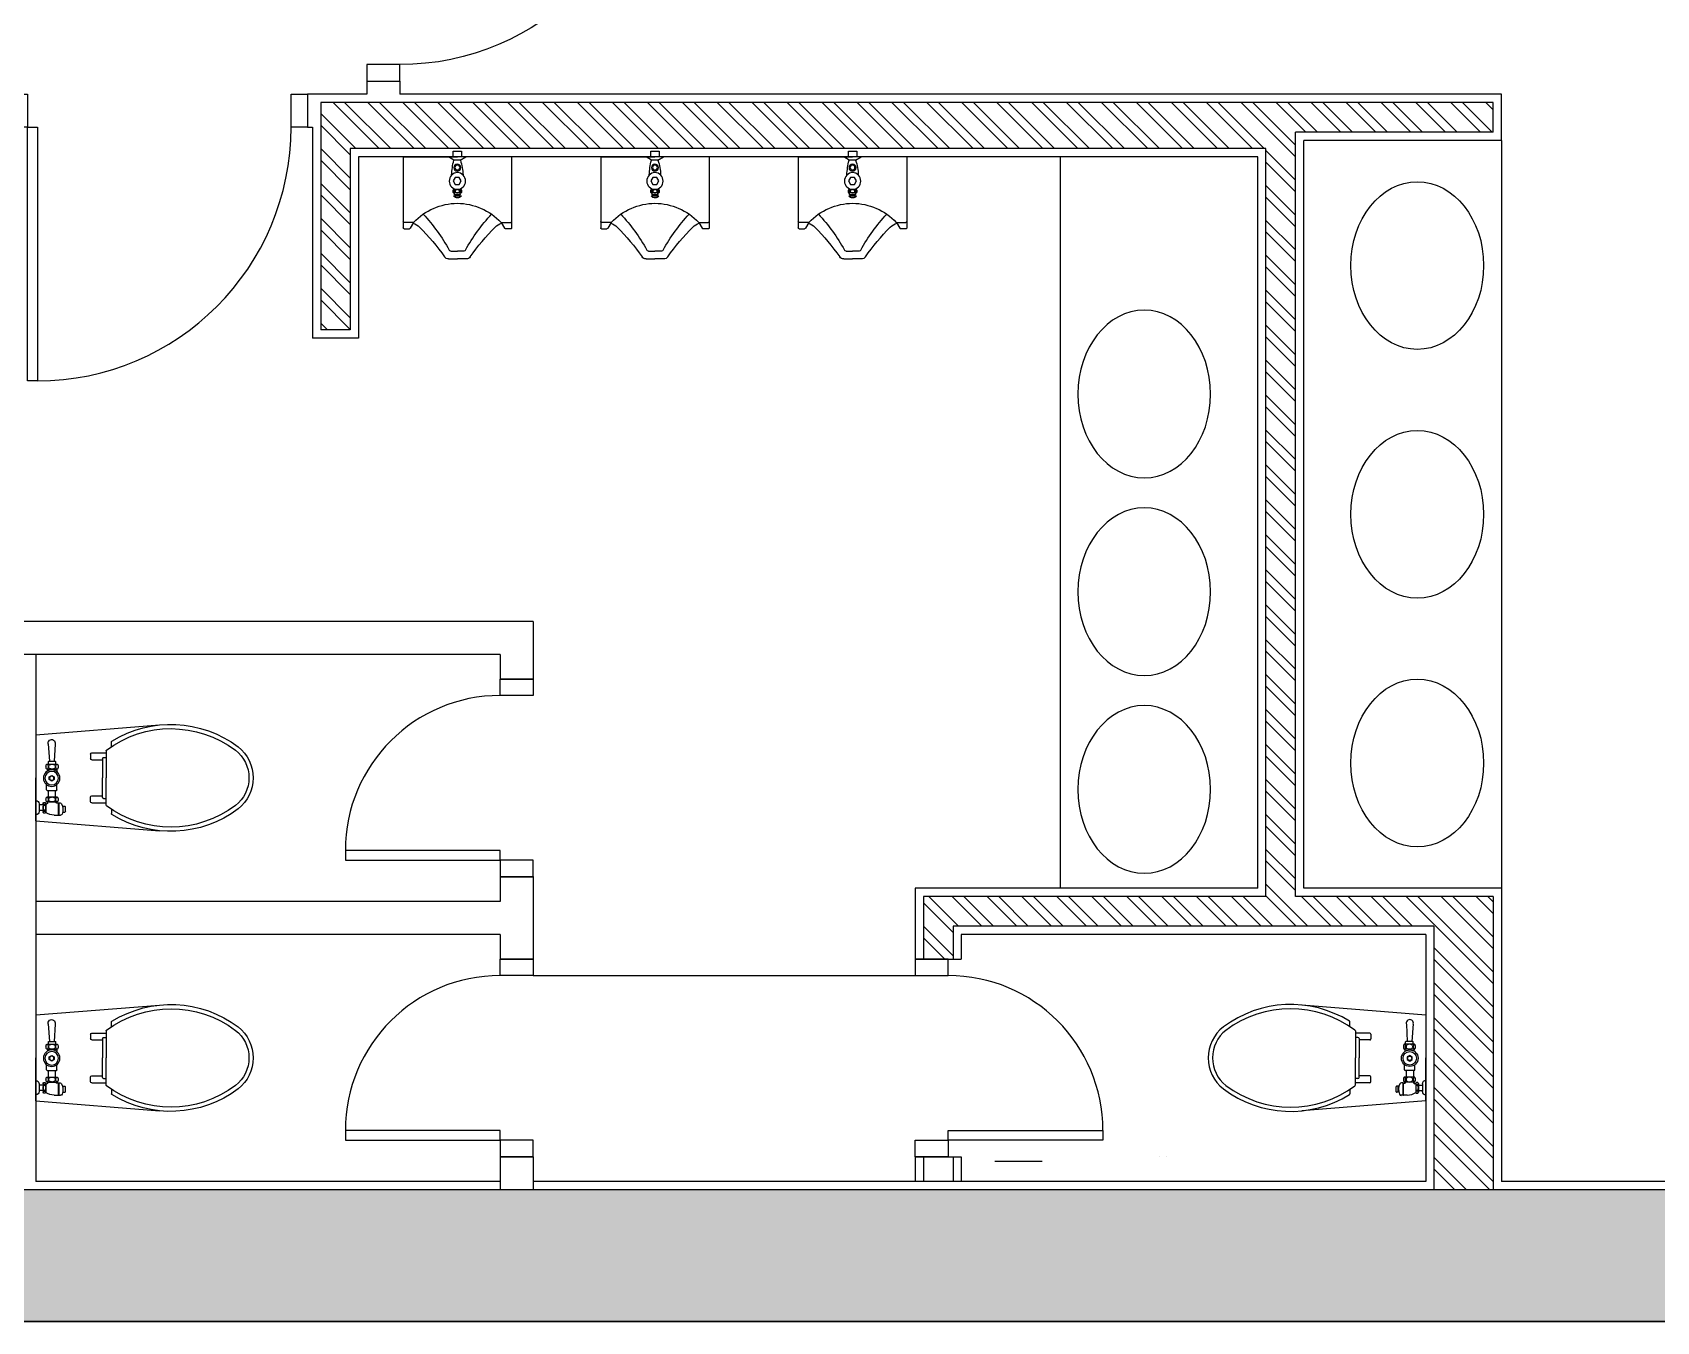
# Model space of a CAD drawing. Header units: millimetres. Extents: x 489570 to 664474, y -400689 to -233120.
# Drawn here: x 526675 to 531606, y -372484 to -368572 of the extents above; entities that cross this region are included whole.
import ezdxf

# ---------------------------------------------------------------- set-up
doc = ezdxf.new("R2010")
doc.units = ezdxf.units.MM
doc.header["$LTSCALE"] = 10
doc.header["$MEASUREMENT"] = 0
for name, color, linetype in [('07APP', 7, 'Continuous'), ('XREF BB LVL 3$0$X-WTC3-Level 3 segmented$0$DIMFUR-IN', 1, 'Continuous'), ('XREF BB LVL 3$0$X-WTC3-Level 3 segmented$0$DOOR', 2, 'Continuous'), ('XREF BB LVL 3$0$X-WTC3-Level 3 segmented$0$DOR', 2, 'Continuous'), ('XREF BB LVL 3$0$X-WTC3-Level 3 segmented$0$FIN', 7, 'Continuous'), ('XREF BB LVL 3$0$X-WTC3-Level 3 segmented$0$GR-FITTING', 7, 'Continuous'), ('XREF BB LVL 3$0$X-WTC3-Level 3 segmented$0$HAT', 251, 'Continuous'), ('XREF BB LVL 3$0$X-WTC3-Level 3 segmented$0$SAN', 8, 'Continuous'), ('XREF BB LVL 3$0$X-WTC3-Level 3 segmented$0$SHE', 7, 'Continuous'), ('XREF BB LVL 3$0$X-WTC3-Level 3 segmented$0$WAL', 7, 'Continuous'), ('XREF WTC3 FPPP MAY09 1$0$X-WTC3-Level 3 segmented$0$DIMFUR-IN', 1, 'Continuous')]:
    doc.layers.add(name, color=color, linetype=linetype)

# ---------------------------------------------------------------- blocks, each defined once
blk = doc.blocks.new('XREF BB LVL 3$0$X-WTC3-Level 3 segmented$0$PA60X')
at = {"layer": 'XREF BB LVL 3$0$X-WTC3-Level 3 segmented$0$DOOR'}
for p, q in [((-0.08, 0.57), (-0.05, 0.57)), ((-0.08, 0.1), (-0.08, 0.57)), ((-0.05, 0.57), (-0.05, 0.1)), ((-0.55, 0.1), (-0.6, 0.1)), ((-0.6, 0.1), (-0.6, 0)), ((-0.55, 0), (-0.55, 0.1)), ((-0.05, 0.1), (-0.08, 0.1)), ((-0.05, 0), (-0.05, 0.1)), ((-0.05, 0.1), (0, 0.1)), ((0, 0.1), (0, 0)), ((-0.6, 0), (-0.55, 0)), ((0, 0), (-0.05, 0))]:
    blk.add_line(p, q, dxfattribs=at)
blk.add_arc((-0.08, 0.1), 0.47, 90, 180, dxfattribs=at)
blk = doc.blocks.new('XREF BB LVL 3$0$X-WTC3-Level 3 segmented$0$TA-U57M')
at = {"layer": 'XREF BB LVL 3$0$X-WTC3-Level 3 segmented$0$GR-FITTING', "color": 0}
for p, q in [((-10.8, -10.5), (-26.4, 0)), ((-12.7, 17), (12.7, 17)), ((-12.7, 0), (-12.7, 17)), ((9, -10.5), (25.6, 0)), ((12.7, 17), (12.7, 0)), ((9, -10.5), (-10.8, -10.5)), ((-6.5, -62.6), (-12.6, -73.3)), ((-12.6, -73.3), (-6.5, -84)), ((5.6, -62.6), (-6.5, -62.6)), ((-6.5, -84), (5.6, -84)), ((11.7, -73.3), (5.6, -62.6)), ((5.6, -84), (11.7, -73.3)), ((12.2, -119.1), (-11.4, -119.1)), ((11.1, -109.4), (-11.1, -109.4)), ((11.2, -99.3), (-11, -99.3)), ((-8.9, -114.3), (-8.9, -109.4)), ((7.5, -115.5), (-7.8, -115.5)), ((-2.6, -119.1), (-2.6, -115.5)), ((2.7, -119.1), (2.7, -115.5)), ((8.7, -114.3), (8.7, -109.4))]:
    blk.add_line(p, q, dxfattribs=at)
at = {"layer": 'XREF BB LVL 3$0$X-WTC3-Level 3 segmented$0$GR-FITTING', "color": 0, "extrusion": (0, 0, -1)}
for centre, major_axis in [((0, -73.4), (0, 25.4)), ((-0.2, -32.7), (0, 10.8)), ((0, -32.5), (0, 7.38))]:
    blk.add_ellipse(centre, major_axis=major_axis, ratio=0.977675, dxfattribs=at)
for centre, major_axis, start_param, end_param in [((189.6, -63.6), (0, 211.8), 4.753069, 4.96598), ((-119.8, -58.3), (0, 140.2), 1.223064, 1.547267), ((0.4, -107.8), (0, 16.5), 2.321583, 3.961602), ((-7.8, -114.3), (0, 1.21), 3.141593, 4.712389), ((7.5, -114.3), (0, 1.21), 1.570796, 3.141593)]:
    blk.add_ellipse(centre, major_axis=major_axis, ratio=0.977675, start_param=start_param, end_param=end_param, dxfattribs=at)
at = {"layer": 'XREF BB LVL 3$0$X-WTC3-Level 3 segmented$0$GR-FITTING', "color": 0}
for centre, major_axis, start_param, end_param in [((-4.6, -104.4), (0, 9.25), 1.338282, 1.558772), ((-4.6, -104.4), (0, 9.25), 1.558772, 1.779262), ((-7.8, -105.1), (0, 5.94), 1.779262, 2.054762), ((-7.8, -103.7), (0, 5.94), 1.062781, 1.338282), ((-9.8, -106.2), (0, 3.63), 2.054762, 2.476225), ((-9.8, -102.5), (0, 3.63), 0.641318, 1.062781), ((-11.1, -107.8), (0, 1.54), 2.476225, 3.129568), ((-11, -100.9), (0, 1.54), 6.271161, 6.924503), ((-11.1, -107.8), (0, 1.54), 3.129568, 3.782911), ((-11, -100.9), (0, 1.54), 5.617818, 6.271161), ((-12.3, -106.2), (0, 3.63), 3.782911, 4.204374), ((-12.3, -102.5), (0, 3.63), 5.196354, 5.617818), ((-14.3, -105), (0, 5.94), 4.204374, 4.479874), ((-14.3, -103.6), (0, 5.94), 4.920854, 5.196354), ((-17.4, -104.3), (0, 9.25), 4.700364, 4.920854), ((-17.4, -104.3), (0, 9.25), 4.479874, 4.700364), ((-3.5, -104.3), (0, 3.58), 1.037458, 1.570796), ((-3.5, -104.3), (0, 3.58), 1.570796, 2.104134), ((-1.8, -105.4), (0, 5.57), 0.611779, 1.037458), ((-1.8, -103.3), (0, 5.57), 2.104134, 2.529814), ((-0.7, -107), (0, 7.53), 0.28281, 0.611779), ((-0.7, -101.7), (0, 7.53), 2.529814, 2.858782), ((0, -109.5), (0, 10.2), 6.283185, 6.565996), ((0, -99.2), (0, 10.2), 2.858782, 3.141593), ((0, -109.5), (0, 10.2), 6.000375, 6.283185), ((0, -99.2), (0, 10.2), 3.141593, 3.424403), ((0.7, -107), (0, 7.53), 5.671407, 6.000375), ((0.7, -101.7), (0, 7.53), 3.424403, 3.753371), ((1.8, -105.4), (0, 5.57), 5.245727, 5.671407), ((1.8, -103.3), (0, 5.57), 3.753371, 4.179051), ((3.5, -104.3), (0, 3.58), 4.712389, 5.245727), ((3.5, -104.3), (0, 3.58), 4.179051, 4.712389), ((17.5, -104.4), (0, 9.25), 1.338282, 1.558772), ((17.5, -104.4), (0, 9.25), 1.558772, 1.779262), ((14.4, -103.7), (0, 5.94), 1.062781, 1.338282), ((14.4, -105.1), (0, 5.94), 1.779262, 2.054762), ((12.4, -106.2), (0, 3.63), 2.054762, 2.476225), ((12.4, -102.5), (0, 3.63), 0.641318, 1.062781), ((11.1, -107.8), (0, 1.54), 2.476225, 3.129568), ((11.2, -100.9), (0, 1.54), 6.271161, 6.924503), ((11.1, -107.8), (0, 1.54), 3.129568, 3.782911), ((11.2, -100.9), (0, 1.54), 5.617818, 6.271161), ((9.9, -106.2), (0, 3.63), 3.782911, 4.204374), ((9.9, -102.5), (0, 3.63), 5.196354, 5.617818), ((7.9, -105), (0, 5.94), 4.204374, 4.479874), ((7.9, -103.6), (0, 5.94), 4.920854, 5.196354), ((4.8, -104.3), (0, 9.25), 4.700364, 4.920854), ((4.8, -104.3), (0, 9.25), 4.479874, 4.700364)]:
    blk.add_ellipse(centre, major_axis=major_axis, ratio=0.977675, start_param=start_param, end_param=end_param, dxfattribs=at)
at = {"layer": 'XREF BB LVL 3$0$X-WTC3-Level 3 segmented$0$SAN', "color": 0, "linetype": 'Continuous'}
for p, q in [((-164.8, 0), (0, 0)), ((-164.8, 0), (-164.8, -215.3)), ((164.8, 0), (0, 0)), ((164.8, 0), (164.8, -215.3)), ((-132.8, -198.9), (-161.9, -198.9)), ((-161.9, -218.3), (-145.7, -218.3)), ((-132.8, -198.9), (-143.2, -216.8)), ((132.8, -198.9), (143.2, -216.8)), ((132.8, -198.9), (161.9, -198.9)), ((161.9, -218.3), (145.7, -218.3)), ((-19.7, -285.9), (0, -285.9)), ((19.7, -285.9), (0, -285.9)), ((-26.9, -310), (0, -310)), ((26.9, -310), (0, -310))]:
    blk.add_line(p, q, dxfattribs=at)
at = {"layer": 'XREF BB LVL 3$0$X-WTC3-Level 3 segmented$0$SAN', "color": 0, "linetype": 'Continuous', "extrusion": (0, 0, -1)}
for centre, major_axis, start_param, end_param in [((1.2, -332), (0, 191), 5.482912, 6.276941), ((-1.2, -332), (0, 191), 0.006245, 0.800274), ((-161.9, -195.9), (0, 3.02), 3.141593, 4.712389), ((-475.1, -540.9), (0, 527.9), 0.802565, 1.060002), ((475.1, -540.9), (0, 527.9), 5.223184, 5.48062), ((161.9, -195.9), (0, 3.02), 1.570796, 3.141593), ((-161.9, -215.3), (0, 3.02), 3.141593, 4.712389), ((-145.7, -215.3), (0, 3.02), 2.10462, 3.141593), ((-150.8, -255.2), (0, 56.1), 0.302993, 0.722879), ((-612, -726.1), (0, 722.5), 0.781304, 0.946281), ((612, -726.1), (0, 722.5), 5.336904, 5.501881), ((150.8, -255.2), (0, 56.1), 5.560307, 5.980192), ((145.7, -215.3), (0, 3.02), 3.141593, 4.178565), ((161.9, -215.3), (0, 3.02), 1.570796, 3.141593), ((-19.7, -279.9), (0, 6.05), 3.141593, 4.201594), ((19.7, -279.9), (0, 6.05), 2.081591, 3.141593), ((-26.9, -294.9), (0, 15.1), 3.141593, 4.087874), ((26.9, -294.9), (0, 15.1), 2.195311, 3.141593)]:
    blk.add_ellipse(centre, major_axis=major_axis, ratio=0.977675, start_param=start_param, end_param=end_param, dxfattribs=at)
blk = doc.blocks.new('XREF BB LVL 3$0$X-WTC3-Level 3 segmented$0$PA90X')
at = {"layer": 'XREF BB LVL 3$0$X-WTC3-Level 3 segmented$0$DOOR'}
for p, q in [((-0.08, 0.1), (-0.08, 0.87)), ((-0.08, 0.87), (-0.05, 0.87)), ((-0.05, 0.87), (-0.05, 0.1)), ((-0.9, 0.1), (-0.85, 0.1)), ((-0.9, 0), (-0.9, 0.1)), ((-0.85, 0.1), (-0.85, 0)), ((-0.05, 0.1), (-0.08, 0.1)), ((-0.05, 0), (-0.05, 0.1)), ((-0.05, 0.1), (0, 0.1)), ((0, 0.1), (0, 0)), ((-0.85, 0), (-0.9, 0)), ((0, 0), (-0.05, 0))]:
    blk.add_line(p, q, dxfattribs=at)
blk.add_arc((-0.08, 0.1), 0.77, 90, 180, dxfattribs=at)
blk = doc.blocks.new('XREF BB LVL 3$0$X-WTC3-Level 3 segmented$0$TA-CU714V')
at = {"layer": 'XREF BB LVL 3$0$X-WTC3-Level 3 segmented$0$SAN', "color": 0, "linetype": 'Continuous'}
for p, q in [((0, 65.1), (376, 95.5)), ((0, 65.1), (0, -65.1)), ((10.2, 13.9), (10.2, 37.1)), ((22.3, 33.6), (10.2, 33.6)), ((22.3, 17.1), (10.2, 17.1)), ((22.3, 12.4), (22.3, 39.1)), ((30.1, 12.3), (30.1, 39.1)), ((30.1, 13.8), (33.3, 13.8)), ((34.4, 8.1), (64.5, 8.1)), ((35.9, 11.2), (35.9, 8.1)), ((55.8, 47.7), (67.4, 47.7)), ((61.1, 9.3), (61.1, 8.1)), ((68.4, 11.9), (63.7, 11.9)), ((68.4, 10.5), (68.4, 48.4)), ((68.4, 48.4), (74.9, 48.4)), ((68.4, 10.5), (73.8, 10.5)), ((69.8, 10.8), (69.8, 48.4)), ((83.4, 25.6), (82.2, 25.6)), ((83.4, 33.9), (82.4, 33.9)), ((83.4, 38.9), (83.4, 20.9)), ((83.4, 38.9), (88.3, 38.9)), ((83.4, 20.9), (88.3, 20.9)), ((89.9, 37.4), (89.9, 22.5)), ((166.6, 7.2), (166.6, -7.4)), ((169.8, 10.4), (213.5, 10.4)), ((213.5, 16.7), (213.5, -65.1)), ((229.9, 29.9), (229.9, 43.5)), ((32.9, -28.6), (32.9, -44.6)), ((34.4, -7.2), (64.5, -7.2)), ((34.5, -27.1), (62.8, -27.1)), ((37.5, -27.1), (37.5, -7.2)), ((59.4, -27.1), (59.4, -7.2)), ((64.3, -28.6), (64.3, -44.9)), ((169.8, -10.6), (202.4, -10.6)), ((202.4, -6.1), (202.4, -65.1)), ((205.6, -2.9), (213.5, -2.9)), ((0, -195.4), (0, -65.1)), ((34.4, -91.5), (64.5, -91.5)), ((35.8, -91.4), (35.8, -86)), ((63.7, -91.4), (63.7, -84.2)), ((202.4, -124.1), (202.4, -65.1)), ((213.5, -146.9), (213.5, -65.1)), ((34.4, -106.7), (64.5, -106.7)), ((37.8, -168.3), (41.6, -115.4)), ((38.3, -106.7), (38.3, -113.8)), ((39.9, -115.4), (59.3, -115.4)), ((58.7, -167.7), (56.2, -115.4)), ((60.9, -106.7), (60.9, -113.8)), ((166.6, -137.4), (166.6, -122.9)), ((169.8, -119.6), (202.4, -119.6)), ((169.8, -140.7), (213.5, -140.7)), ((205.6, -127.3), (213.5, -127.3)), ((0, -195.4), (376, -225.7)), ((229.9, -160.2), (229.9, -173.8))]:
    blk.add_line(p, q, dxfattribs=at)
for points in [[(30.1, 39, 0.118426), (29.8, 40.2, 0.104638), (29, 41.3, 0.089652), (27.8, 42, 0.081329), (26.3, 42.3, 0.081329), (24.7, 42, 0.089652), (23.5, 41.4, 0.104638), (22.6, 40.3, 0.118426), (22.3, 39.1, 0.118426), (22.6, 38, 0.104638), (23.4, 36.9, 0.089652), (24.6, 36.2, 0.081329), (26.1, 35.9, 0.081329), (27.7, 36.1, 0.089652), (28.9, 36.8, 0.104638), (29.8, 37.8, 0.118426)], [(30.1, 25.7, 0.050004), (29.8, 28.9, 0.063828), (29, 31.3, 0.10367), (27.5, 33.2, 0.177525), (26.2, 33.6, 0.177525), (24.9, 33.2, 0.10367), (23.4, 31.3, 0.063828), (22.6, 28.9, 0.050004), (22.3, 25.7, 0.050004), (22.6, 22.4, 0.063828), (23.4, 20, 0.10367), (24.9, 18.1, 0.177525), (26.2, 17.7, 0.177525), (27.5, 18.1, 0.10367), (29, 20, 0.063828), (29.8, 22.4, 0.050004)], [(30.1, 12.3, 0.118426), (29.8, 13.5, 0.104638), (29, 14.6, 0.089652), (27.8, 15.3, 0.081329), (26.3, 15.6, 0.081329), (24.7, 15.4, 0.089652), (23.5, 14.7, 0.104638), (22.6, 13.7, 0.118426), (22.3, 12.5, 0.118426), (22.6, 11.3, 0.104638), (23.4, 10.2, 0.089652), (24.6, 9.5, 0.081329), (26.1, 9.2, 0.081329), (27.7, 9.5, 0.089652), (28.9, 10.1, 0.104638), (29.8, 11.2, 0.118426)], [(34.4, -7.2, 0.190243), (35.5, -6.7, 0.100817), (36.7, -4.9, 0.058938), (37.4, -2.6, 0.045387), (37.7, 0.5, 0.045387), (37.4, 3.6, 0.058938), (36.7, 5.9, 0.100817), (35.5, 7.6, 0.190243), (34.4, 8.1, 0.190243), (33.2, 7.6, 0.100817), (32, 5.9, 0.058938), (31.3, 3.6, 0.045387), (31, 0.5, 0.045387), (31.3, -2.6, 0.058938), (32, -4.9, 0.100817), (33.2, -6.7, 0.190243)], [(49.3, -7.2, 0.074722), (53.4, -6.5, 0.085277), (56.6, -4.9, 0.106212), (58.8, -2.3, 0.127921), (59.6, 0.5, 0.127921), (58.8, 3.3, 0.106212), (56.6, 5.9, 0.085277), (53.4, 7.5, 0.074722), (49.3, 8.1, 0.074722), (45.3, 7.5, 0.085277), (42.1, 5.9, 0.106212), (39.8, 3.3, 0.127921), (39, 0.5, 0.127921), (39.8, -2.3, 0.106212), (42.1, -4.9, 0.085277), (45.3, -6.5, 0.074722)], [(64.5, -7.2, 0.190243), (65.6, -6.7, 0.100817), (66.8, -4.9, 0.058938), (67.6, -2.6, 0.045387), (67.8, 0.5, 0.045387), (67.6, 3.6, 0.058938), (66.8, 5.9, 0.100817), (65.6, 7.6, 0.190243), (64.5, 8.1, 0.190243), (63.4, 7.6, 0.100817), (62.1, 5.9, 0.058938), (61.4, 3.6, 0.045387), (61.1, 0.5, 0.045387), (61.4, -2.6, 0.058938), (62.1, -4.9, 0.100817), (63.4, -6.7, 0.190243)], [(34.4, -106.7, 0.190243), (35.5, -106.3, 0.100817), (36.7, -104.5, 0.058938), (37.4, -102.2, 0.045387), (37.7, -99.1, 0.045387), (37.4, -96, 0.058938), (36.7, -93.7, 0.100817), (35.5, -91.9, 0.190243), (34.4, -91.5, 0.190243), (33.2, -91.9, 0.100817), (32, -93.7, 0.058938), (31.3, -96, 0.045387), (31, -99.1, 0.045387), (31.3, -102.2, 0.058938), (32, -104.5, 0.100817), (33.2, -106.3, 0.190243)], [(49.3, -106.7, 0.074722), (53.4, -106.1, 0.085277), (56.6, -104.5, 0.106212), (58.8, -101.9, 0.127921), (59.6, -99.1, 0.127921), (58.8, -96.3, 0.106212), (56.6, -93.7, 0.085277), (53.4, -92.1, 0.074722), (49.3, -91.5, 0.074722), (45.3, -92.1, 0.085277), (42.1, -93.7, 0.106212), (39.8, -96.3, 0.127921), (39, -99.1, 0.127921), (39.8, -101.9, 0.106212), (42.1, -104.5, 0.085277), (45.3, -106.1, 0.074722)], [(64.5, -106.7, 0.190243), (65.6, -106.3, 0.100817), (66.8, -104.5, 0.058938), (67.6, -102.2, 0.045387), (67.8, -99.1, 0.045387), (67.6, -96, 0.058938), (66.8, -93.7, 0.100817), (65.6, -91.9, 0.190243), (64.5, -91.5, 0.190243), (63.4, -91.9, 0.100817), (62.1, -93.7, 0.058938), (61.4, -96, 0.045387), (61.1, -99.1, 0.045387), (61.4, -102.2, 0.058938), (62.1, -104.5, 0.100817), (63.4, -106.3, 0.190243)]]:
    blk.add_lwpolyline(points, format="xyb", close=True, dxfattribs=at)
blk.add_lwpolyline([(48.5, -55.6), (41.1, -59.9), (41.1, -68.4), (48.5, -72.7), (55.9, -68.4), (55.9, -59.9)], close=True, dxfattribs=at)
for centre, radius in [((48.4, -64.3), 25.1), ((48.4, -64.1), 20.5), ((48.5, -64.1), 6.36)]:
    blk.add_circle(centre, radius, dxfattribs=at)
for centre, radius, start, end in [((410.1, -242), 326.3, 53.0131, 126.7705), ((410.1, -242), 339.2, 53.0131, 121.7858), ((0.4, 37), 9.84, 0.5943, 92.0533), ((0.4, 14), 9.84, 267.9467, 359.4057), ((55.2, 3.2), 44.4, 89.1806, 124.5357), ((33.3, 11.2), 2.59, 0, 90), ((63.7, 9.3), 2.59, 90, 180), ((67.4, 46.6), 1.04, 0, 90), ((73.8, 15.7), 5.18, 270, 333.0965), ((74.9, 43.2), 5.18, 22.5111, 90), ((44.4, 30.6), 38.2, 333.0965, 22.5111), ((88.3, 37.4), 1.55, 0, 90), ((88.3, 22.5), 1.55, 270, 0), ((169.8, 7.2), 3.24, 90, 180), ((216.7, 16.7), 3.24, 126.7705, 180), ((233.1, 43.5), 3.24, 121.7858, 180), ((543, -64), 104.1, 359.3863, 52.4897), ((543, -64), 117, 359.3863, 52.4897), ((34.5, -28.6), 1.55, 90, 180), ((62.8, -28.6), 1.55, 0, 90), ((169.8, -7.4), 3.24, 180, 270), ((205.6, -6.1), 3.24, 90, 180), ((543, -66.2), 104.1, 307.5103, 0.6137), ((543, -66.2), 117, 307.5103, 0.6137), ((39.9, -113.8), 1.55, 180, 270), ((59.3, -113.8), 1.55, 270, 0), ((169.8, -122.9), 3.24, 90, 180), ((169.8, -137.4), 3.24, 180, 270), ((205.6, -124.1), 3.24, 180, 270), ((216.7, -146.9), 3.24, 180, 233.2295), ((48.3, -170.8), 10.8, 162.4211, 13.723), ((410.1, 111.8), 326.3, 233.2295, 306.9869), ((233.1, -173.8), 3.24, 180, 238.2142), ((410.1, 111.8), 339.2, 238.2142, 306.9869)]:
    blk.add_arc(centre, radius, start, end, dxfattribs=at)
blk = doc.blocks.new('XREF BB LVL 3$0$X-WTC3-Level 3 segmented$0$PA60')
at = {"layer": 'XREF BB LVL 3$0$X-WTC3-Level 3 segmented$0$DOOR'}
for p, q in [((0.08, 0.57), (0.05, 0.57)), ((0.05, 0.57), (0.05, 0.1)), ((0.08, 0.1), (0.08, 0.57)), ((0, 0.1), (0, 0)), ((0.05, 0.1), (0, 0.1)), ((0.05, 0.1), (0.08, 0.1)), ((0.05, 0), (0.05, 0.1)), ((0.55, 0.1), (0.6, 0.1)), ((0.55, 0), (0.55, 0.1)), ((0.6, 0.1), (0.6, 0)), ((0, 0), (0.05, 0)), ((0.6, 0), (0.55, 0))]:
    blk.add_line(p, q, dxfattribs=at)
blk.add_arc((0.08, 0.1), 0.47, 0, 90, dxfattribs=at)
blk = doc.blocks.new('XREF BB LVL 3$0$X-WTC3-Level 3 segmented$0$CORE3-8')
at = {"layer": 'XREF BB LVL 3$0$X-WTC3-Level 3 segmented$0$HAT'}
blk.add_hatch(color=256, dxfattribs=at).paths.add_polyline_path([(-9325, 14950), (-9325, 1550), (-6175, 1550), (-6175, 2250), (-6375, 2250), (-6375, 1850), (-8925, 1850), (-8925, 4050), (-4600, 4050), (-4600, 1550), (-1550, 1550), (-1550, 2250), (-1750, 2250), (-1750, 1850), (-4300, 1850), (-4300, 10300), (-4600, 10300), (-4600, 4350), (-8925, 4350), (-8925, 11440), (-2900, 11440), (-2900, 11740), (-8925, 11740), (-8925, 14550), (-1850, 14550), (-1850, 11440), (-1550, 11440), (-1550, 14950)])
at = {"layer": 'XREF BB LVL 3$0$X-WTC3-Level 3 segmented$0$DOR'}
for p, q in [((-8825, 9815), (-8825, 9915)), ((-8225, 9815), (-8225, 9915)), ((-7975, 9815), (-7975, 9915)), ((-7375, 9815), (-7375, 9915))]:
    blk.add_line(p, q, dxfattribs=at)
at = {"layer": 'XREF BB LVL 3$0$X-WTC3-Level 3 segmented$0$FIN'}
for p, q in [((-7300, 9915), (-7300, 11440)), ((-7200, 9815), (-7200, 11440)), ((-8150, 9915), (-8150, 11325)), ((-8050, 9915), (-8050, 11325)), ((-8825, 9915), (-8925, 9915)), ((-8150, 9915), (-8225, 9915)), ((-7975, 9915), (-8050, 9915)), ((-7300, 9915), (-7375, 9915)), ((-8825, 9815), (-8925, 9815)), ((-7974.5, 9815), (-8225, 9815)), ((-7200, 9815), (-7375, 9815)), ((-5790, 8215), (-8010, 8215)), ((-5740, 6875), (-8010, 6875))]:
    blk.add_line(p, q, dxfattribs=at)
at = {"layer": 'XREF BB LVL 3$0$X-WTC3-Level 3 segmented$0$HAT', "color": 8}
for p, q in [((-6315, 10370), (-6315, 10460)), ((-5625, 10460), (-6315, 10460)), ((-6313.9, 10370), (-6223.9, 10460)), ((-6278.6, 10370), (-6188.6, 10460)), ((-6207.9, 10370), (-6117.9, 10460)), ((-6172.5, 10370), (-6082.5, 10460)), ((-6101.8, 10370), (-6011.8, 10460)), ((-6066.5, 10370), (-5976.5, 10460)), ((-5995.7, 10370), (-5905.7, 10460)), ((-5960.4, 10370), (-5870.4, 10460)), ((-5889.7, 10370), (-5799.7, 10460)), ((-5854.3, 10370), (-5764.3, 10460)), ((-5783.6, 10370), (-5693.6, 10460)), ((-5765, 10353.3), (-5658.3, 10460)), ((-5625, 6900), (-5625, 10460)), ((-5765, 10282.5), (-5625, 10422.5)), ((-5765, 10370), (-6315, 10370)), ((-5765, 10247.2), (-5625, 10387.2)), ((-5765, 7590), (-5765, 10370)), ((-5765, 10176.5), (-5625, 10316.5)), ((-5765, 10141.1), (-5625, 10281.1)), ((-5765, 10070.4), (-5625, 10210.4)), ((-5765, 10035.1), (-5625, 10175.1)), ((-5765, 9964.3), (-5625, 10104.3)), ((-5765, 9929), (-5625, 10069)), ((-5765, 9858.3), (-5625, 9998.3)), ((-5765, 9822.9), (-5625, 9962.9)), ((-5765, 9752.2), (-5625, 9892.2)), ((-5765, 9716.9), (-5625, 9856.9)), ((-5765, 9646.2), (-5625, 9786.2)), ((-5765, 9610.8), (-5625, 9750.8)), ((-5765, 9540.1), (-5625, 9680.1)), ((-5765, 9504.7), (-5625, 9644.7)), ((-5765, 9434), (-5625, 9574)), ((-5765, 9398.7), (-5625, 9538.7)), ((-5765, 9328), (-5625, 9468)), ((-5765, 9292.6), (-5625, 9432.6)), ((-5765, 9221.9), (-5625, 9361.9)), ((-5765, 9186.5), (-5625, 9326.5)), ((-5765, 9115.8), (-5625, 9255.8)), ((-5765, 9080.5), (-5625, 9220.5)), ((-5765, 9009.8), (-5625, 9149.8)), ((-5765, 8974.4), (-5625, 9114.4)), ((-5765, 8903.7), (-5625, 9043.7)), ((-5765, 8868.3), (-5625, 9008.3)), ((-5765, 8797.6), (-5625, 8937.6)), ((-5765, 8762.3), (-5625, 8902.3)), ((-5765, 8691.6), (-5625, 8831.6)), ((-5765, 8656.2), (-5625, 8796.2)), ((-5765, 8585.5), (-5625, 8725.5)), ((-5765, 8550.1), (-5625, 8690.1)), ((-8035, 8630), (-8225, 8630)), ((-8225, 8565), (-8160, 8630)), ((-8214.7, 8540), (-8124.7, 8630)), ((-8143.9, 8540), (-8053.9, 8630)), ((-8035, 7590), (-8035, 8630)), ((-8125, 8523.6), (-8035, 8613.6)), ((-5765, 8479.4), (-5625, 8619.4)), ((-5765, 8444.1), (-5625, 8584.1)), ((-8125, 8540), (-8225, 8540)), ((-8125, 8452.9), (-8035, 8542.9)), ((-8125, 7080), (-8125, 8540)), ((-8125, 8417.5), (-8035, 8507.5)), ((-5765, 8373.4), (-5625, 8513.4)), ((-8125, 8346.8), (-8035, 8436.8)), ((-5765, 8338), (-5625, 8478)), ((-8125, 8311.5), (-8035, 8401.5)), ((-5765, 8267.3), (-5625, 8407.3)), ((-5765, 8231.9), (-5625, 8371.9)), ((-8125, 8240.7), (-8035, 8330.7)), ((-8125, 8205.4), (-8035, 8295.4)), ((-5765, 8161.2), (-5625, 8301.2)), ((-5765, 8125.9), (-5625, 8265.9)), ((-8125, 8134.7), (-8035, 8224.7)), ((-8125, 8099.3), (-8035, 8189.3)), ((-5765, 8055.2), (-5625, 8195.2)), ((-5765, 8019.8), (-5625, 8159.8)), ((-8125, 8028.6), (-8035, 8118.6)), ((-5765, 7949.1), (-5625, 8089.1)), ((-8125, 7993.3), (-8035, 8083.3)), ((-5765, 7913.7), (-5625, 8053.7)), ((-8125, 7922.5), (-8035, 8012.5)), ((-8125, 7887.2), (-8035, 7977.2)), ((-5765, 7843), (-5625, 7983)), ((-5765, 7807.7), (-5625, 7947.7)), ((-8125, 7816.5), (-8035, 7906.5)), ((-8125, 7781.1), (-8035, 7871.1)), ((-5765, 7737), (-5625, 7877)), ((-5765, 7701.6), (-5625, 7841.6)), ((-8125, 7710.4), (-8035, 7800.4)), ((-8125, 7675.1), (-8035, 7765.1)), ((-5765, 7630.9), (-5625, 7770.9)), ((-8125, 7604.3), (-8035, 7694.3)), ((-5765, 7595.5), (-5625, 7735.5)), ((-8125, 7569), (-8035, 7659)), ((-5789.8, 7500), (-5625, 7664.8)), ((-5754.5, 7500), (-5625, 7629.5)), ((-8125, 7498.3), (-8033.3, 7590)), ((-8125, 7462.9), (-7997.9, 7590)), ((-8035, 7590), (-5765, 7590)), ((-8017.2, 7500), (-7927.2, 7590)), ((-7981.9, 7500), (-7891.9, 7590)), ((-7911.2, 7500), (-7821.2, 7590)), ((-7875.8, 7500), (-7785.8, 7590)), ((-7805.1, 7500), (-7715.1, 7590)), ((-7769.7, 7500), (-7679.7, 7590)), ((-7699, 7500), (-7609, 7590)), ((-7663.7, 7500), (-7573.7, 7590)), ((-7593, 7500), (-7503, 7590)), ((-7557.6, 7500), (-7467.6, 7590)), ((-7486.9, 7500), (-7396.9, 7590)), ((-7451.5, 7500), (-7361.5, 7590)), ((-7380.8, 7500), (-7290.8, 7590)), ((-7345.5, 7500), (-7255.5, 7590)), ((-7274.8, 7500), (-7184.8, 7590)), ((-7239.4, 7500), (-7149.4, 7590)), ((-7168.7, 7500), (-7078.7, 7590)), ((-7133.3, 7500), (-7043.3, 7590)), ((-7062.6, 7500), (-6972.6, 7590)), ((-7027.3, 7500), (-6937.3, 7590)), ((-6956.6, 7500), (-6866.6, 7590)), ((-6921.2, 7500), (-6831.2, 7590)), ((-6850.5, 7500), (-6760.5, 7590)), ((-6815.1, 7500), (-6725.1, 7590)), ((-6744.4, 7500), (-6654.4, 7590)), ((-6709.1, 7500), (-6619.1, 7590)), ((-6638.4, 7500), (-6548.4, 7590)), ((-6603, 7500), (-6513, 7590)), ((-6532.3, 7500), (-6442.3, 7590)), ((-6496.9, 7500), (-6406.9, 7590)), ((-6426.2, 7500), (-6336.2, 7590)), ((-6390.9, 7500), (-6300.9, 7590)), ((-6320.2, 7500), (-6230.2, 7590)), ((-6284.8, 7500), (-6194.8, 7590)), ((-6214.1, 7500), (-6124.1, 7590)), ((-6178.7, 7500), (-6088.7, 7590)), ((-6108, 7500), (-6018, 7590)), ((-6072.7, 7500), (-5982.7, 7590)), ((-6002, 7500), (-5912, 7590)), ((-5966.6, 7500), (-5876.6, 7590)), ((-5895.9, 7500), (-5805.9, 7590)), ((-5860.5, 7500), (-5770.5, 7590)), ((-5715, 7468.8), (-5625, 7558.8)), ((-8035, 7500), (-5715, 7500)), ((-8035, 6900), (-8035, 7500)), ((-5715, 7433.4), (-5625, 7523.4)), ((-5715, 6900), (-5715, 7500)), ((-8125, 7392.2), (-8035, 7482.2)), ((-8125, 7356.9), (-8035, 7446.9)), ((-5715, 7362.7), (-5625, 7452.7)), ((-5715, 7327.3), (-5625, 7417.3)), ((-8125, 7286.2), (-8035, 7376.2)), ((-8125, 7250.8), (-8035, 7340.8)), ((-5715, 7256.6), (-5625, 7346.6)), ((-5715, 7221.3), (-5625, 7311.3)), ((-8125, 7180.1), (-8035, 7270.1)), ((-8125, 7144.7), (-8035, 7234.7)), ((-5715, 7150.6), (-5625, 7240.6)), ((-5715, 7115.2), (-5625, 7205.2)), ((-8299, 6900), (-8035, 7164)), ((-8263.7, 6900), (-8035, 7128.7)), ((-5715, 7044.5), (-5625, 7134.5)), ((-8125, 7080), (-8925, 7080)), ((-8925, 7016.5), (-8861.5, 7080)), ((-8925, 6910.4), (-8755.4, 7080)), ((-8925, 6981.1), (-8826.1, 7080)), ((-8900.1, 6900), (-8720.1, 7080)), ((-8829.3, 6900), (-8649.3, 7080)), ((-8794, 6900), (-8614, 7080)), ((-8723.3, 6900), (-8543.3, 7080)), ((-8687.9, 6900), (-8507.9, 7080)), ((-8617.2, 6900), (-8437.2, 7080)), ((-8581.9, 6900), (-8401.9, 7080)), ((-8511.2, 6900), (-8331.2, 7080)), ((-8475.8, 6900), (-8295.8, 7080)), ((-8405.1, 6900), (-8225.1, 7080)), ((-8369.7, 6900), (-8189.7, 7080)), ((-8193, 6900), (-8035, 7058)), ((-5715, 7009.1), (-5625, 7099.1)), ((-8157.6, 6900), (-8035, 7022.6)), ((-5715, 6938.4), (-5625, 7028.4)), ((-5715, 6903.1), (-5625, 6993.1)), ((-8086.9, 6900), (-8035, 6951.9)), ((-8051.5, 6900), (-8035, 6916.5)), ((-5647.4, 6900), (-5625, 6922.4)), ((-8035, 6900), (-8925, 6900)), ((-5715, 6900), (-5625, 6900))]:
    blk.add_line(p, q, dxfattribs=at)
at = {"layer": 'XREF BB LVL 3$0$X-WTC3-Level 3 segmented$0$HAT'}
for p, q in [((-6315, 10439.7), (-6294.7, 10460)), ((-8825, 8630), (-8900, 8630)), ((-8825, 8540), (-8900, 8540))]:
    blk.add_line(p, q, dxfattribs=at)
at = {"layer": 'XREF BB LVL 3$0$X-WTC3-Level 3 segmented$0$SAN'}
blk.add_line((-8275, 9815), (-8275, 8655), dxfattribs=at)
at = {"layer": 'XREF BB LVL 3$0$X-WTC3-Level 3 segmented$0$SAN', "linetype": 'Continuous'}
for p, q in [((-8655.2, 7105), (-8685.6, 7481)), ((-8394.8, 7105), (-8364.4, 7481)), ((-8620, 7334.9), (-8633.7, 7334.9)), ((-8606.8, 7318.5), (-8525, 7318.5)), ((-8600.5, 7274.8), (-8600.5, 7318.5)), ((-8587.2, 7310.6), (-8587.2, 7318.5)), ((-8584, 7307.4), (-8525, 7307.4)), ((-8579.5, 7274.8), (-8579.5, 7307.4)), ((-8443.2, 7318.5), (-8525, 7318.5)), ((-8466, 7307.4), (-8525, 7307.4)), ((-8470.5, 7274.8), (-8470.5, 7307.4)), ((-8462.8, 7310.6), (-8462.8, 7318.5)), ((-8449.5, 7274.8), (-8449.5, 7318.5)), ((-8430, 7334.9), (-8416.3, 7334.9)), ((-8597.3, 7271.6), (-8582.7, 7271.6)), ((-8452.7, 7271.6), (-8467.3, 7271.6)), ((-8638.5, 7173.4), (-8638.5, 7179.9)), ((-8600.9, 7174.8), (-8638.5, 7174.8)), ((-8600.6, 7173.4), (-8638.5, 7173.4)), ((-8637.8, 7160.8), (-8637.8, 7172.4)), ((-8629, 7188.4), (-8629, 7193.3)), ((-8629, 7188.4), (-8611.1, 7188.4)), ((-8627.5, 7194.9), (-8612.6, 7194.9)), ((-8624, 7188.4), (-8624, 7187.4)), ((-8615.8, 7188.4), (-8615.8, 7187.2)), ((-8611.1, 7188.4), (-8611.1, 7193.3)), ((-8602, 7173.4), (-8602, 7168.7)), ((-8600.6, 7173.4), (-8600.6, 7178.8)), ((-8599.4, 7166.1), (-8598.2, 7166.1)), ((-8598.2, 7139.4), (-8598.2, 7169.5)), ((-8583, 7139.4), (-8583, 7169.5)), ((-8563, 7164.4), (-8583, 7164.4)), ((-8563, 7139.5), (-8563, 7167.8)), ((-8561.5, 7169.3), (-8545.2, 7169.3)), ((-8498.8, 7168.7), (-8505.9, 7168.7)), ((-8498.6, 7139.4), (-8498.6, 7169.5)), ((-8483.4, 7139.4), (-8483.4, 7169.5)), ((-8483.4, 7165.9), (-8476.3, 7165.9)), ((-8474.8, 7144.9), (-8474.8, 7164.3)), ((-8422.4, 7163.7), (-8474.8, 7161.2)), ((-8655.2, 7105), (-8525, 7105)), ((-8602.5, 7127.3), (-8629.3, 7127.3)), ((-8602.5, 7135.1), (-8629.2, 7135.1)), ((-8604, 7115.2), (-8627.2, 7115.2)), ((-8623.7, 7127.3), (-8623.7, 7115.2)), ((-8607.2, 7127.3), (-8607.2, 7115.2)), ((-8603.9, 7135.1), (-8603.9, 7138.3)), ((-8601.3, 7140.9), (-8598.2, 7140.9)), ((-8563, 7142.5), (-8583, 7142.5)), ((-8561.5, 7137.9), (-8545.5, 7137.9)), ((-8394.8, 7105), (-8525, 7105)), ((-8498.8, 7140.8), (-8504.1, 7140.8)), ((-8483.4, 7143.3), (-8476.3, 7143.3)), ((-8421.8, 7142.8), (-8474.8, 7146.6))]:
    blk.add_line(p, q, dxfattribs=at)
for points in [[(-8583, 7169.5, 0.190243), (-8583.4, 7170.6, 0.100817), (-8585.2, 7171.8, 0.058938), (-8587.5, 7172.6, 0.045387), (-8590.6, 7172.8, 0.045387), (-8593.7, 7172.6, 0.058938), (-8596, 7171.8, 0.100817), (-8597.8, 7170.6, 0.190243), (-8598.2, 7169.5, 0.190243), (-8597.8, 7168.4, 0.100817), (-8596, 7167.1, 0.058938), (-8593.7, 7166.4, 0.045387), (-8590.6, 7166.1, 0.045387), (-8587.5, 7166.4, 0.058938), (-8585.2, 7167.1, 0.100817), (-8583.4, 7168.4, 0.190243)], [(-8583, 7154.3, 0.074722), (-8583.6, 7158.4, 0.085277), (-8585.2, 7161.6, 0.106212), (-8587.8, 7163.8, 0.127921), (-8590.6, 7164.6, 0.127921), (-8593.4, 7163.8, 0.106212), (-8596, 7161.6, 0.085277), (-8597.6, 7158.4, 0.074722), (-8598.2, 7154.3, 0.074722), (-8597.6, 7150.3, 0.085277), (-8596, 7147.1, 0.106212), (-8593.4, 7144.8, 0.127921), (-8590.6, 7144, 0.127921), (-8587.8, 7144.8, 0.106212), (-8585.2, 7147.1, 0.085277), (-8583.6, 7150.3, 0.074722)], [(-8483.4, 7169.5, 0.190243), (-8483.8, 7170.6, 0.100817), (-8485.6, 7171.8, 0.058938), (-8487.9, 7172.6, 0.045387), (-8491, 7172.8, 0.045387), (-8494.1, 7172.6, 0.058938), (-8496.4, 7171.8, 0.100817), (-8498.2, 7170.6, 0.190243), (-8498.6, 7169.5, 0.190243), (-8498.2, 7168.4, 0.100817), (-8496.4, 7167.1, 0.058938), (-8494.1, 7166.4, 0.045387), (-8491, 7166.1, 0.045387), (-8487.9, 7166.4, 0.058938), (-8485.6, 7167.1, 0.100817), (-8483.8, 7168.4, 0.190243)], [(-8483.4, 7154.3, 0.074722), (-8484, 7158.4, 0.085277), (-8485.6, 7161.6, 0.106212), (-8488.2, 7163.8, 0.127921), (-8491, 7164.6, 0.127921), (-8493.8, 7163.8, 0.106212), (-8496.4, 7161.6, 0.085277), (-8498, 7158.4, 0.074722), (-8498.6, 7154.3, 0.074722), (-8498, 7150.3, 0.085277), (-8496.4, 7147.1, 0.106212), (-8493.8, 7144.8, 0.127921), (-8491, 7144, 0.127921), (-8488.2, 7144.8, 0.106212), (-8485.6, 7147.1, 0.085277), (-8484, 7150.3, 0.074722)], [(-8629.1, 7135.1, 0.118426), (-8630.3, 7134.8, 0.104638), (-8631.4, 7134, 0.089652), (-8632.1, 7132.8, 0.081329), (-8632.4, 7131.3, 0.081329), (-8632.2, 7129.7, 0.089652), (-8631.5, 7128.5, 0.104638), (-8630.4, 7127.6, 0.118426), (-8629.3, 7127.3, 0.118426), (-8628.1, 7127.6, 0.104638), (-8627, 7128.4, 0.089652), (-8626.3, 7129.6, 0.081329), (-8626, 7131.1, 0.081329), (-8626.3, 7132.7, 0.089652), (-8626.9, 7133.9, 0.104638), (-8628, 7134.8, 0.118426)], [(-8615.8, 7135.1, 0.050004), (-8619, 7134.8, 0.063828), (-8621.4, 7134, 0.10367), (-8623.3, 7132.5, 0.177525), (-8623.8, 7131.2, 0.177525), (-8623.3, 7129.9, 0.10367), (-8621.4, 7128.4, 0.063828), (-8619, 7127.6, 0.050004), (-8615.8, 7127.3, 0.050004), (-8612.5, 7127.6, 0.063828), (-8610.1, 7128.4, 0.10367), (-8608.3, 7129.9, 0.177525), (-8607.8, 7131.2, 0.177525), (-8608.3, 7132.5, 0.10367), (-8610.1, 7134, 0.063828), (-8612.5, 7134.8, 0.050004)], [(-8602.5, 7135.1, 0.118426), (-8603.6, 7134.8, 0.104638), (-8604.7, 7134, 0.089652), (-8605.4, 7132.8, 0.081329), (-8605.7, 7131.3, 0.081329), (-8605.5, 7129.7, 0.089652), (-8604.8, 7128.5, 0.104638), (-8603.8, 7127.6, 0.118426), (-8602.6, 7127.3, 0.118426), (-8601.4, 7127.6, 0.104638), (-8600.3, 7128.4, 0.089652), (-8599.6, 7129.6, 0.081329), (-8599.4, 7131.1, 0.081329), (-8599.6, 7132.7, 0.089652), (-8600.2, 7133.9, 0.104638), (-8601.3, 7134.8, 0.118426)], [(-8583, 7139.4, 0.190243), (-8583.4, 7140.5, 0.100817), (-8585.2, 7141.7, 0.058938), (-8587.5, 7142.4, 0.045387), (-8590.6, 7142.7, 0.045387), (-8593.7, 7142.4, 0.058938), (-8596, 7141.7, 0.100817), (-8597.8, 7140.5, 0.190243), (-8598.2, 7139.4, 0.190243), (-8597.8, 7138.2, 0.100817), (-8596, 7137, 0.058938), (-8593.7, 7136.3, 0.045387), (-8590.6, 7136, 0.045387), (-8587.5, 7136.3, 0.058938), (-8585.2, 7137, 0.100817), (-8583.4, 7138.2, 0.190243)], [(-8483.4, 7139.4, 0.190243), (-8483.8, 7140.5, 0.100817), (-8485.6, 7141.7, 0.058938), (-8487.9, 7142.4, 0.045387), (-8491, 7142.7, 0.045387), (-8494.1, 7142.4, 0.058938), (-8496.4, 7141.7, 0.100817), (-8498.2, 7140.5, 0.190243), (-8498.6, 7139.4, 0.190243), (-8498.2, 7138.2, 0.100817), (-8496.4, 7137, 0.058938), (-8494.1, 7136.3, 0.045387), (-8491, 7136, 0.045387), (-8487.9, 7136.3, 0.058938), (-8485.6, 7137, 0.100817), (-8483.8, 7138.2, 0.190243)]]:
    blk.add_lwpolyline(points, format="xyb", close=True, dxfattribs=at)
blk.add_lwpolyline([(-8534.5, 7153.5), (-8530.2, 7146.1), (-8521.7, 7146.1), (-8517.5, 7153.5), (-8521.7, 7160.9), (-8530.2, 7160.9)], close=True, dxfattribs=at)
for centre, radius in [((-8525.8, 7153.4), 25.1), ((-8526, 7153.4), 20.5), ((-8526, 7153.5), 6.36)]:
    blk.add_circle(centre, radius, dxfattribs=at)
for centre, radius, start, end in [((-8526.1, 7648), 117, 89.3863, 142.4897), ((-8526.1, 7648), 104.1, 89.3863, 142.4897), ((-8523.9, 7648), 117, 37.5103, 90.6137), ((-8523.9, 7648), 104.1, 37.5103, 90.6137), ((-8348.1, 7515.1), 339.2, 143.0131, 211.7858), ((-8348.1, 7515.1), 326.3, 143.0131, 216.7705), ((-8701.9, 7515.1), 326.3, 323.2295, 36.9869), ((-8701.9, 7515.1), 339.2, 328.2142, 36.9869), ((-8633.7, 7338.1), 3.24, 211.7858, 270), ((-8606.8, 7321.7), 3.24, 216.7705, 270), ((-8584, 7310.6), 3.24, 180, 270), ((-8466, 7310.6), 3.24, 270, 0), ((-8443.2, 7321.7), 3.24, 270, 323.2295), ((-8416.3, 7338.1), 3.24, 270, 328.2142), ((-8597.3, 7274.8), 3.24, 180, 270), ((-8582.7, 7274.8), 3.24, 270, 0), ((-8467.3, 7274.8), 3.24, 180, 270), ((-8452.7, 7274.8), 3.24, 270, 0), ((-8633.4, 7179.9), 5.18, 112.5111, 180), ((-8636.8, 7172.4), 1.04, 90, 180), ((-8593.4, 7160.2), 44.4, 179.1806, 214.5357), ((-8620.7, 7149.4), 38.2, 63.0965, 112.5111), ((-8627.5, 7193.3), 1.55, 90, 180), ((-8612.6, 7193.3), 1.55, 0, 90), ((-8605.8, 7178.8), 5.18, 0, 63.0965), ((-8599.4, 7168.7), 2.59, 180, 270), ((-8561.5, 7167.8), 1.55, 90, 180), ((-8476.3, 7164.3), 1.55, 0, 90), ((-8419.4, 7153.3), 10.8, 252.4211, 103.723), ((-8627.1, 7105.4), 9.84, 90.5943, 182.0533), ((-8604.1, 7105.4), 9.84, 357.9467, 89.4057), ((-8601.3, 7138.3), 2.59, 90, 180), ((-8561.5, 7139.5), 1.55, 180, 270), ((-8476.3, 7144.9), 1.55, 270, 0)]:
    blk.add_arc(centre, radius, start, end, dxfattribs=at)
at = {"layer": 'XREF BB LVL 3$0$X-WTC3-Level 3 segmented$0$SAN', "extrusion": (0, 0, -1)}
for centre in [(-7710, 7959.5), (-7110, 7959.5), (-6510, 7959.5)]:
    blk.add_ellipse(centre, major_axis=(254.5, 0), ratio=0.791749, dxfattribs=at)
at = {"layer": 'XREF BB LVL 3$0$X-WTC3-Level 3 segmented$0$SAN'}
for centre in [(-7630, 7130.5), (-6875, 7130.5), (-6120, 7130.5)]:
    blk.add_ellipse(centre, major_axis=(254.5, 0), ratio=0.791749, dxfattribs=at)
at = {"layer": 'XREF BB LVL 3$0$X-WTC3-Level 3 segmented$0$SHE'}
for p, q in [((-9325, 14950), (-9325, 1550)), ((-8925, 4350), (-8925, 11440))]:
    blk.add_line(p, q, dxfattribs=at)
at = {"layer": 'XREF BB LVL 3$0$X-WTC3-Level 3 segmented$0$WAL'}
for p, q in [((-7300, 11325), (-8900, 11325)), ((-8900, 9915), (-8900, 11325)), ((-6340, 10345), (-6340, 10485)), ((-5700, 10485), (-6340, 10485)), ((-5700, 10500), (-5700, 10485)), ((-5600, 10320), (-5600, 10500)), ((-5790, 10345), (-6340, 10345)), ((-5790, 7615), (-5790, 10345)), ((-5560, 10320), (-5600, 10320)), ((-5600, 6875), (-5600, 10220)), ((-5560, 10220), (-5600, 10220)), ((-8900, 7105), (-8900, 9815)), ((-8825, 8655), (-8900, 8655)), ((-8825, 8655), (-8825, 8515)), ((-8010, 8655), (-8225, 8655)), ((-8225, 8655), (-8225, 8515)), ((-8010, 7615), (-8010, 8655)), ((-8825, 8515), (-8900, 8515)), ((-8150, 8515), (-8225, 8515)), ((-8150, 7105), (-8150, 8515)), ((-8010, 7615), (-5790, 7615)), ((-8010, 7475), (-5740, 7475)), ((-8010, 6875), (-8010, 7475)), ((-5740, 6875), (-5740, 7475)), ((-8150, 7105), (-8900, 7105)), ((-8900, 4465), (-8900, 6875)), ((-8010, 6875), (-8900, 6875)), ((-5740, 6875), (-5600, 6875))]:
    blk.add_line(p, q, dxfattribs=at)
at = {"layer": 'XREF BB LVL 3$0$X-WTC3-Level 3 segmented$0$DOR', "yscale": 1000, "zscale": 1000}
for name, p, xscale, rotation in [('XREF BB LVL 3$0$X-WTC3-Level 3 segmented$0$PA90X', (-5600, 11400), 1000, 90), ('XREF BB LVL 3$0$X-WTC3-Level 3 segmented$0$PA90X', (-4660, 10320), -1000, 180), ('XREF BB LVL 3$0$X-WTC3-Level 3 segmented$0$PA60X', (-8825, 8655), 1000, 180)]:
    blk.add_blockref(name, p, dxfattribs=dict(at, xscale=xscale, rotation=rotation))
at = {"layer": 'XREF BB LVL 3$0$X-WTC3-Level 3 segmented$0$DOR', "xscale": 1000, "yscale": 1000, "zscale": 1000}
for p in [(-8825, 9815), (-7975, 9815)]:
    blk.add_blockref('XREF BB LVL 3$0$X-WTC3-Level 3 segmented$0$PA60', p, dxfattribs=at)
at = {"layer": 'XREF BB LVL 3$0$X-WTC3-Level 3 segmented$0$SAN', "xscale": -1, "rotation": 90}
for p in [(-8590.1, 11325), (-7740.1, 11325)]:
    blk.add_blockref('XREF BB LVL 3$0$X-WTC3-Level 3 segmented$0$TA-CU714V', p, dxfattribs=at)
at = {"layer": 'XREF BB LVL 3$0$X-WTC3-Level 3 segmented$0$SAN', "rotation": 270}
for p in [(-5790, 10045), (-5790, 9445), (-5790, 8845)]:
    blk.add_blockref('XREF BB LVL 3$0$X-WTC3-Level 3 segmented$0$TA-U57M', p, dxfattribs=at)

msp = doc.modelspace()

# ---------------------------------------------------------------- linework, layer by layer
at = {"layer": '07APP'}
for points in [[(536509.7, -364659.2), (536509.7, -372484.2), (523123.7, -372484.2)], [(536529.6, -364659.2), (536529.6, -372484.2), (523143.6, -372484.2)]]:
    msp.add_lwpolyline(points, dxfattribs=at)
at = {"layer": 'XREF BB LVL 3$0$X-WTC3-Level 3 segmented$0$DIMFUR-IN'}
for p, q in [((529596.7, -371997.2), (529720.5, -371997.2)), ((530096.7, -371983.2), (530096.7, -371983.2))]:
    msp.add_line(p, q, dxfattribs=at)
at = {"layer": 'XREF WTC3 FPPP MAY09 1$0$X-WTC3-Level 3 segmented$0$DIMFUR-IN'}
for p, q in [((529616.5, -371997.2), (529740.4, -371997.2)), ((530116.5, -371983.2), (530116.5, -371983.2))]:
    msp.add_line(p, q, dxfattribs=at)

# ---------------------------------------------------------------- block references
at = {"rotation": 90}
msp.add_blockref('XREF BB LVL 3$0$X-WTC3-Level 3 segmented$0$CORE3-8', (538009.7, -363159.2), dxfattribs=at)

doc.saveas('drawing.dxf')
